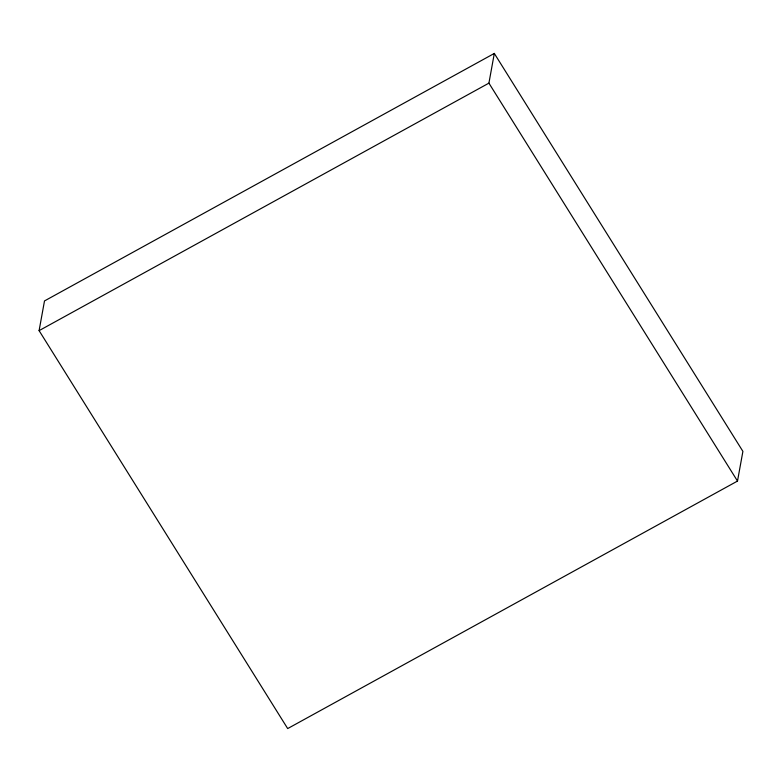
<?xml version="1.0" encoding="UTF-8"?>
<svg xmlns="http://www.w3.org/2000/svg" width="782" height="782" viewBox="0 0 782 782"><rect width="100%" height="100%" fill="white"/><g stroke="black" fill="none" stroke-linecap="round" stroke-linejoin="round"><path stroke-width="1.17" d="M39.1 330.63L44.496 300.933L494.312 53.43L742.9 451.37L737.504 481.067L287.688 728.57L39.1 330.63L488.916 83.136L494.312 53.43M488.916 83.136L737.504 481.067"/></g></svg>
